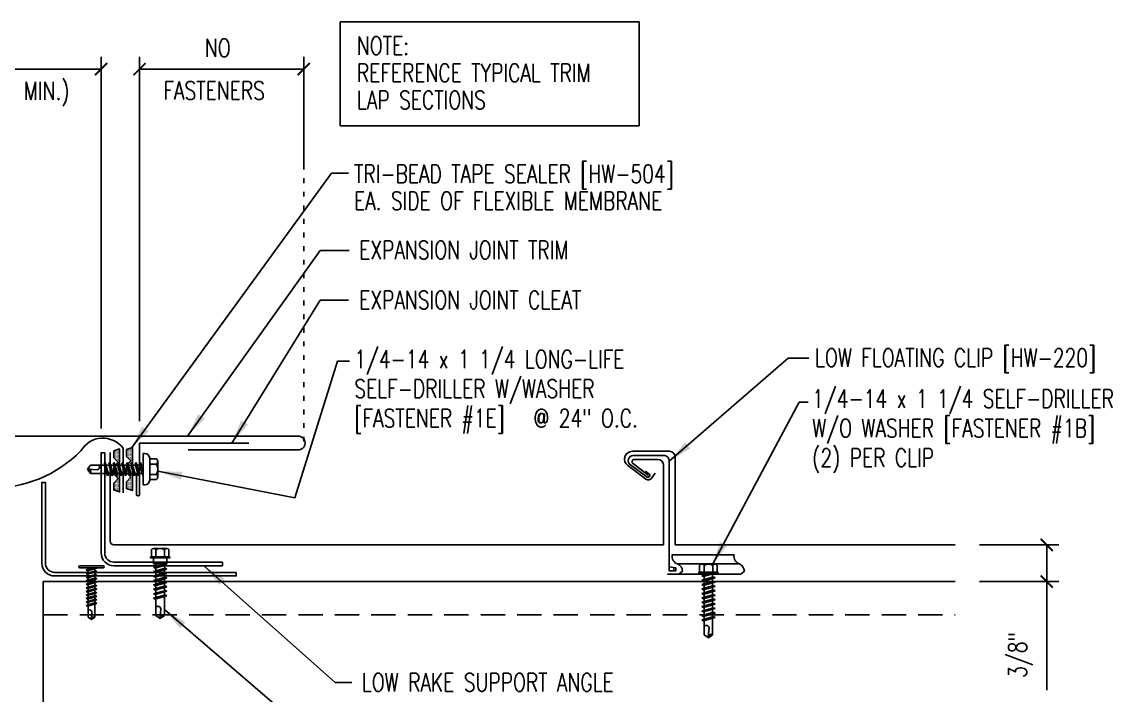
# Model space of a CAD drawing. Header units: inches. Extents: x 4.5 to 45.7, y 8.5 to 31.1.
# Drawn here: x 23.22 to 45.65, y 17.27 to 31.13 of the extents above; entities that cross this region are included whole.
import ezdxf

# ---------------------------------------------------------------- set-up
doc = ezdxf.new("R2010")
doc.units = ezdxf.units.IN
doc.header["$MEASUREMENT"] = 0
doc.linetypes.add('ACAD_ISO07W100', pattern=[3, 0, -3])
doc.linetypes.add('HIDDEN', pattern=[0.375, 0.25, -0.125])
for name, color, linetype in [('clip', 5, 'Continuous'), ('DIM', 2, 'Continuous'), ('FASTENER', 9, 'Continuous'), ('MEMBRANE', 7, 'Continuous'), ('PANEL', 11, 'Continuous'), ('STLA', 10, 'Continuous'), ('TAPE', 8, 'Continuous'), ('TEXT', 2, 'Continuous'), ('TRIM', 6, 'Continuous')]:
    doc.layers.add(name, color=color, linetype=linetype)
doc.styles.add('TEXT1', font='ROMANS.shx', dxfattribs={"width": 0.75, "height": 0.375})
doc.dimstyles.new('DETAIL$0', dxfattribs={"dimscale": 4, "dimtxt": 0.375, "dimasz": 0.0625, "dimexe": 0.0625, "dimexo": 0.125, "dimgap": 0.0625, "dimtad": 1, "dimdec": 4, "dimzin": 3, "dimdsep": 46, "dimlunit": 4, "dimtxsty": 'TEXT1', "dimblk": 'ARCHTICK', "dimcen": 0.0625, "dimclrd": 7, "dimclre": 7, "dimclrt": 2, "dimadec": 0, "dimazin": 0, "dimtfac": 0.59375, "dimtdec": 4, "dimtmove": 0, "dimatfit": 3, "dimfxl": 0, "dimfrac": 2, "dimtolj": 1, "dimtzin": 3, "dimarcsym": 0})
doc.dimstyles.new('DETAIL$7', dxfattribs={"dimscale": 4, "dimtxt": 0.375, "dimasz": 0.125, "dimexe": 0.0625, "dimexo": 0.125, "dimgap": 0.0625, "dimtad": 1, "dimdec": 4, "dimzin": 3, "dimdsep": 46, "dimlunit": 4, "dimtxsty": 'TEXT1', "dimblk": 'ARCHTICK', "dimcen": 0.0625, "dimclrd": 7, "dimclre": 7, "dimclrt": 2, "dimadec": 0, "dimazin": 0, "dimtfac": 0.59375, "dimtdec": 4, "dimtmove": 2, "dimatfit": 3, "dimfxl": 0, "dimfrac": 2, "dimtolj": 1, "dimtzin": 3, "dimarcsym": 0})

# ---------------------------------------------------------------- blocks, each defined once
blk = doc.blocks.new('FD-F1e')
at = {"layer": 'TEXT', "style": 'TEXT1', "width": 0.75}
for s, p in [('1/4-14 x 1 1/4 LONG-LIFE', (0.0047, -0.0408)), ('SELF-DRILLER W/WASHER', (0.0047, -0.1926)), ('[FASTENER #1E]', (0.0047, -0.3444))]:
    blk.add_text(s, height=0.09375, dxfattribs=at).set_placement(p)
blk.add_attdef('(QUANTITY)', (0.9263, -0.3444), '', height=0.0938, dxfattribs=at)
at = {"layer": 'TEXT', "style": 'TEXT1', "flags": 1}
for tag, p in [('Color', (0.0245, -0.5337)), ('Calc', (0.0245, -0.5337)), ('Opt1', (0.0245, -0.5337)), ('Opt2', (0.0245, -0.5337)), ('Opt3', (0.0245, -0.5337)), ('Description', (0.0245, -0.5337)), ('Multiple', (0.0245, -0.5337)), ('Part', (0.0245, -0.5337)), ('Spare1', (0.0245, -0.7212)), ('Spare2', (0.0245, -0.7212)), ('Spare3', (0.0245, -0.7212)), ('Spare4', (0.0245, -0.7212)), ('Spare5', (0.0245, -0.7212)), ('Spare6', (0.0245, -0.7212)), ('Spare7', (0.0245, -0.7212)), ('Spare8', (0.0245, -0.7212)), ('Spare9', (0.0245, -0.7212)), ('Spare10', (0.0245, -0.7212))]:
    blk.add_attdef(tag, p, '', height=0.0938, dxfattribs=at)
blk = doc.blocks.new('*X3')
at = {"color": 0}
for p, q in [((-0.434, 0.135), (-0.434, 0.135)), ((-0.434, 0.123), (-0.434, 0.123)), ((-0.422, 0.141), (-0.422, 0.141)), ((-0.422, 0.129), (-0.422, 0.129)), ((-0.422, 0.117), (-0.422, 0.117)), ((-0.422, 0.105), (-0.422, 0.105)), ((-0.422, 0.094), (-0.422, 0.094)), ((-0.422, 0.082), (-0.422, 0.082)), ((-0.41, 0.135), (-0.41, 0.135)), ((-0.41, 0.123), (-0.41, 0.123)), ((-0.41, 0.111), (-0.41, 0.111)), ((-0.41, 0.1), (-0.41, 0.1)), ((-0.41, 0.088), (-0.41, 0.088)), ((-0.41, 0.076), (-0.41, 0.076)), ((-0.41, 0.064), (-0.41, 0.064)), ((-0.41, 0.053), (-0.41, 0.053)), ((-0.41, 0.041), (-0.41, 0.041)), ((-0.398, 0.141), (-0.398, 0.141)), ((-0.398, 0.129), (-0.398, 0.129)), ((-0.398, 0.117), (-0.398, 0.117)), ((-0.398, 0.105), (-0.398, 0.105)), ((-0.398, 0.094), (-0.398, 0.094)), ((-0.398, 0.082), (-0.398, 0.082)), ((-0.398, 0.07), (-0.398, 0.07)), ((-0.398, 0.059), (-0.398, 0.059)), ((-0.398, 0.047), (-0.398, 0.047)), ((-0.398, 0.035), (-0.398, 0.035)), ((-0.398, 0.023), (-0.398, 0.023)), ((-0.387, 0.135), (-0.387, 0.135)), ((-0.387, 0.123), (-0.387, 0.123)), ((-0.387, 0.111), (-0.387, 0.111)), ((-0.387, 0.1), (-0.387, 0.1)), ((-0.387, 0.088), (-0.387, 0.088)), ((-0.387, 0.076), (-0.387, 0.076)), ((-0.387, 0.064), (-0.387, 0.064)), ((-0.387, 0.053), (-0.387, 0.053)), ((-0.387, 0.041), (-0.387, 0.041)), ((-0.387, 0.029), (-0.387, 0.029)), ((-0.375, 0.141), (-0.375, 0.141)), ((-0.375, 0.129), (-0.375, 0.129)), ((-0.375, 0.117), (-0.375, 0.117)), ((-0.375, 0.105), (-0.375, 0.105)), ((-0.375, 0.094), (-0.375, 0.094)), ((-0.375, 0.082), (-0.375, 0.082)), ((-0.375, 0.07), (-0.375, 0.07)), ((-0.375, 0.059), (-0.375, 0.059)), ((-0.375, 0.047), (-0.375, 0.047)), ((-0.375, 0.035), (-0.375, 0.035)), ((-0.375, 0.023), (-0.375, 0.023)), ((-0.363, 0.135), (-0.363, 0.135)), ((-0.363, 0.123), (-0.363, 0.123)), ((-0.363, 0.111), (-0.363, 0.111)), ((-0.363, 0.1), (-0.363, 0.1)), ((-0.363, 0.088), (-0.363, 0.088)), ((-0.363, 0.076), (-0.363, 0.076)), ((-0.363, 0.064), (-0.363, 0.064)), ((-0.363, 0.053), (-0.363, 0.053)), ((-0.363, 0.041), (-0.363, 0.041)), ((-0.363, 0.029), (-0.363, 0.029)), ((-0.352, 0.141), (-0.352, 0.141)), ((-0.352, 0.129), (-0.352, 0.129)), ((-0.352, 0.117), (-0.352, 0.117)), ((-0.352, 0.105), (-0.352, 0.105)), ((-0.352, 0.094), (-0.352, 0.094)), ((-0.352, 0.082), (-0.352, 0.082)), ((-0.352, 0.07), (-0.352, 0.07)), ((-0.352, 0.059), (-0.352, 0.059)), ((-0.352, 0.047), (-0.352, 0.047)), ((-0.352, 0.035), (-0.352, 0.035)), ((-0.352, 0.023), (-0.352, 0.023)), ((-0.34, 0.135), (-0.34, 0.135)), ((-0.34, 0.123), (-0.34, 0.123)), ((-0.34, 0.111), (-0.34, 0.111)), ((-0.34, 0.1), (-0.34, 0.1)), ((-0.34, 0.088), (-0.34, 0.088)), ((-0.34, 0.076), (-0.34, 0.076)), ((-0.34, 0.064), (-0.34, 0.064)), ((-0.34, 0.053), (-0.34, 0.053)), ((-0.34, 0.041), (-0.34, 0.041)), ((-0.34, 0.029), (-0.34, 0.029)), ((-0.328, 0.141), (-0.328, 0.141)), ((-0.328, 0.129), (-0.328, 0.129)), ((-0.328, 0.117), (-0.328, 0.117)), ((-0.328, 0.105), (-0.328, 0.105)), ((-0.328, 0.094), (-0.328, 0.094)), ((-0.328, 0.082), (-0.328, 0.082)), ((-0.328, 0.07), (-0.328, 0.07)), ((-0.328, 0.059), (-0.328, 0.059)), ((-0.328, 0.047), (-0.328, 0.047)), ((-0.328, 0.035), (-0.328, 0.035)), ((-0.328, 0.023), (-0.328, 0.023)), ((-0.316, 0.135), (-0.316, 0.135)), ((-0.316, 0.123), (-0.316, 0.123)), ((-0.316, 0.111), (-0.316, 0.111)), ((-0.316, 0.1), (-0.316, 0.1)), ((-0.316, 0.088), (-0.316, 0.088)), ((-0.316, 0.076), (-0.316, 0.076)), ((-0.316, 0.064), (-0.316, 0.064)), ((-0.316, 0.053), (-0.316, 0.053)), ((-0.316, 0.041), (-0.316, 0.041)), ((-0.316, 0.029), (-0.316, 0.029)), ((-0.305, 0.141), (-0.305, 0.141)), ((-0.305, 0.129), (-0.305, 0.129)), ((-0.305, 0.117), (-0.305, 0.117)), ((-0.305, 0.105), (-0.305, 0.105)), ((-0.305, 0.094), (-0.305, 0.094)), ((-0.305, 0.082), (-0.305, 0.082)), ((-0.305, 0.07), (-0.305, 0.07)), ((-0.305, 0.059), (-0.305, 0.059)), ((-0.305, 0.047), (-0.305, 0.047)), ((-0.305, 0.035), (-0.305, 0.035)), ((-0.305, 0.023), (-0.305, 0.023)), ((-0.293, 0.135), (-0.293, 0.135)), ((-0.293, 0.123), (-0.293, 0.123)), ((-0.293, 0.111), (-0.293, 0.111)), ((-0.293, 0.1), (-0.293, 0.1)), ((-0.293, 0.088), (-0.293, 0.088)), ((-0.293, 0.076), (-0.293, 0.076)), ((-0.293, 0.064), (-0.293, 0.064)), ((-0.293, 0.053), (-0.293, 0.053)), ((-0.293, 0.041), (-0.293, 0.041)), ((-0.293, 0.029), (-0.293, 0.029)), ((-0.281, 0.141), (-0.281, 0.141)), ((-0.281, 0.129), (-0.281, 0.129)), ((-0.281, 0.117), (-0.281, 0.117)), ((-0.281, 0.105), (-0.281, 0.105)), ((-0.281, 0.094), (-0.281, 0.094)), ((-0.281, 0.082), (-0.281, 0.082)), ((-0.281, 0.07), (-0.281, 0.07)), ((-0.281, 0.059), (-0.281, 0.059)), ((-0.281, 0.047), (-0.281, 0.047)), ((-0.281, 0.035), (-0.281, 0.035)), ((-0.281, 0.023), (-0.281, 0.023)), ((-0.27, 0.135), (-0.27, 0.135)), ((-0.27, 0.123), (-0.27, 0.123)), ((-0.27, 0.111), (-0.27, 0.111)), ((-0.27, 0.1), (-0.27, 0.1)), ((-0.27, 0.088), (-0.27, 0.088)), ((-0.27, 0.076), (-0.27, 0.076)), ((-0.27, 0.064), (-0.27, 0.064)), ((-0.27, 0.053), (-0.27, 0.053)), ((-0.27, 0.041), (-0.27, 0.041)), ((-0.27, 0.029), (-0.27, 0.029)), ((-0.258, 0.141), (-0.258, 0.141)), ((-0.258, 0.129), (-0.258, 0.129)), ((-0.258, 0.117), (-0.258, 0.117)), ((-0.258, 0.105), (-0.258, 0.105)), ((-0.258, 0.094), (-0.258, 0.094)), ((-0.258, 0.082), (-0.258, 0.082)), ((-0.258, 0.07), (-0.258, 0.07)), ((-0.258, 0.059), (-0.258, 0.059)), ((-0.258, 0.047), (-0.258, 0.047)), ((-0.258, 0.035), (-0.258, 0.035)), ((-0.258, 0.023), (-0.258, 0.023)), ((-0.246, 0.135), (-0.246, 0.135)), ((-0.246, 0.123), (-0.246, 0.123)), ((-0.246, 0.111), (-0.246, 0.111)), ((-0.246, 0.1), (-0.246, 0.1)), ((-0.246, 0.088), (-0.246, 0.088)), ((-0.246, 0.076), (-0.246, 0.076)), ((-0.246, 0.064), (-0.246, 0.064)), ((-0.246, 0.053), (-0.246, 0.053)), ((-0.246, 0.041), (-0.246, 0.041)), ((-0.234, 0.141), (-0.234, 0.141)), ((-0.234, 0.129), (-0.234, 0.129)), ((-0.234, 0.117), (-0.234, 0.117)), ((-0.234, 0.105), (-0.234, 0.105)), ((-0.234, 0.094), (-0.234, 0.094)), ((-0.234, 0.082), (-0.234, 0.082)), ((-0.234, 0.07), (-0.234, 0.07)), ((-0.234, 0.059), (-0.234, 0.059)), ((-0.234, 0.047), (-0.234, 0.047)), ((-0.223, 0.135), (-0.223, 0.135)), ((-0.223, 0.123), (-0.223, 0.123)), ((-0.223, 0.111), (-0.223, 0.111)), ((-0.223, 0.1), (-0.223, 0.1)), ((-0.223, 0.088), (-0.223, 0.088)), ((-0.223, 0.076), (-0.223, 0.076)), ((-0.223, 0.064), (-0.223, 0.064)), ((-0.211, 0.141), (-0.211, 0.141)), ((-0.211, 0.129), (-0.211, 0.129)), ((-0.211, 0.117), (-0.211, 0.117)), ((-0.211, 0.105), (-0.211, 0.105)), ((-0.211, 0.094), (-0.211, 0.094)), ((-0.211, 0.082), (-0.211, 0.082)), ((-0.211, 0.07), (-0.211, 0.07)), ((-0.199, 0.135), (-0.199, 0.135)), ((-0.199, 0.123), (-0.199, 0.123)), ((-0.199, 0.111), (-0.199, 0.111)), ((-0.199, 0.1), (-0.199, 0.1)), ((-0.199, 0.088), (-0.199, 0.088)), ((-0.188, 0.141), (-0.188, 0.141)), ((-0.188, 0.129), (-0.188, 0.129)), ((-0.188, 0.117), (-0.188, 0.117)), ((-0.188, 0.105), (-0.188, 0.105)), ((-0.188, 0.094), (-0.188, 0.094)), ((-0.176, 0.135), (-0.176, 0.135)), ((-0.176, 0.123), (-0.176, 0.123)), ((-0.176, 0.111), (-0.176, 0.111)), ((-0.164, 0.141), (-0.164, 0.141)), ((-0.164, 0.129), (-0.164, 0.129)), ((-0.164, 0.117), (-0.164, 0.117)), ((-0.164, 0.105), (-0.164, 0.105)), ((-0.152, 0.135), (-0.152, 0.135)), ((-0.152, 0.123), (-0.152, 0.123)), ((-0.152, 0.111), (-0.152, 0.111)), ((-0.152, 0.1), (-0.152, 0.1)), ((-0.141, 0.141), (-0.141, 0.141)), ((-0.141, 0.129), (-0.141, 0.129)), ((-0.141, 0.117), (-0.141, 0.117)), ((-0.141, 0.105), (-0.141, 0.105)), ((-0.141, 0.094), (-0.141, 0.094)), ((-0.141, 0.082), (-0.141, 0.082)), ((-0.129, 0.135), (-0.129, 0.135)), ((-0.129, 0.123), (-0.129, 0.123)), ((-0.129, 0.111), (-0.129, 0.111)), ((-0.129, 0.1), (-0.129, 0.1)), ((-0.129, 0.088), (-0.129, 0.088)), ((-0.129, 0.076), (-0.129, 0.076)), ((-0.117, 0.141), (-0.117, 0.141)), ((-0.117, 0.129), (-0.117, 0.129)), ((-0.117, 0.117), (-0.117, 0.117)), ((-0.117, 0.105), (-0.117, 0.105)), ((-0.117, 0.094), (-0.117, 0.094)), ((-0.117, 0.082), (-0.117, 0.082)), ((-0.117, 0.07), (-0.117, 0.07)), ((-0.117, 0.059), (-0.117, 0.059)), ((-0.105, 0.135), (-0.105, 0.135)), ((-0.105, 0.123), (-0.105, 0.123)), ((-0.105, 0.111), (-0.105, 0.111)), ((-0.105, 0.1), (-0.105, 0.1)), ((-0.105, 0.088), (-0.105, 0.088)), ((-0.105, 0.076), (-0.105, 0.076)), ((-0.105, 0.064), (-0.105, 0.064)), ((-0.105, 0.053), (-0.105, 0.053)), ((-0.094, 0.141), (-0.094, 0.141)), ((-0.094, 0.129), (-0.094, 0.129)), ((-0.094, 0.117), (-0.094, 0.117)), ((-0.094, 0.105), (-0.094, 0.105)), ((-0.094, 0.094), (-0.094, 0.094)), ((-0.094, 0.082), (-0.094, 0.082)), ((-0.094, 0.07), (-0.094, 0.07)), ((-0.094, 0.059), (-0.094, 0.059)), ((-0.094, 0.047), (-0.094, 0.047)), ((-0.094, 0.035), (-0.094, 0.035)), ((-0.082, 0.135), (-0.082, 0.135)), ((-0.082, 0.123), (-0.082, 0.123)), ((-0.082, 0.111), (-0.082, 0.111)), ((-0.082, 0.1), (-0.082, 0.1)), ((-0.082, 0.088), (-0.082, 0.088)), ((-0.082, 0.076), (-0.082, 0.076)), ((-0.082, 0.064), (-0.082, 0.064)), ((-0.082, 0.053), (-0.082, 0.053)), ((-0.082, 0.041), (-0.082, 0.041)), ((-0.082, 0.029), (-0.082, 0.029)), ((-0.07, 0.141), (-0.07, 0.141)), ((-0.07, 0.129), (-0.07, 0.129)), ((-0.07, 0.117), (-0.07, 0.117)), ((-0.07, 0.105), (-0.07, 0.105)), ((-0.07, 0.094), (-0.07, 0.094)), ((-0.07, 0.082), (-0.07, 0.082)), ((-0.07, 0.07), (-0.07, 0.07)), ((-0.07, 0.059), (-0.07, 0.059)), ((-0.07, 0.047), (-0.07, 0.047)), ((-0.07, 0.035), (-0.07, 0.035)), ((-0.07, 0.023), (-0.07, 0.023)), ((-0.059, 0.135), (-0.059, 0.135)), ((-0.059, 0.123), (-0.059, 0.123)), ((-0.059, 0.111), (-0.059, 0.111)), ((-0.059, 0.1), (-0.059, 0.1)), ((-0.059, 0.088), (-0.059, 0.088)), ((-0.059, 0.076), (-0.059, 0.076)), ((-0.059, 0.064), (-0.059, 0.064)), ((-0.059, 0.053), (-0.059, 0.053)), ((-0.059, 0.041), (-0.059, 0.041)), ((-0.059, 0.029), (-0.059, 0.029)), ((-0.047, 0.141), (-0.047, 0.141)), ((-0.047, 0.129), (-0.047, 0.129)), ((-0.047, 0.117), (-0.047, 0.117)), ((-0.047, 0.105), (-0.047, 0.105)), ((-0.047, 0.094), (-0.047, 0.094)), ((-0.047, 0.082), (-0.047, 0.082)), ((-0.047, 0.07), (-0.047, 0.07)), ((-0.047, 0.059), (-0.047, 0.059)), ((-0.047, 0.047), (-0.047, 0.047)), ((-0.047, 0.035), (-0.047, 0.035)), ((-0.047, 0.023), (-0.047, 0.023)), ((-0.035, 0.135), (-0.035, 0.135)), ((-0.035, 0.123), (-0.035, 0.123)), ((-0.035, 0.111), (-0.035, 0.111)), ((-0.035, 0.1), (-0.035, 0.1)), ((-0.035, 0.088), (-0.035, 0.088)), ((-0.035, 0.076), (-0.035, 0.076)), ((-0.035, 0.064), (-0.035, 0.064)), ((-0.035, 0.053), (-0.035, 0.053)), ((-0.035, 0.041), (-0.035, 0.041)), ((-0.035, 0.029), (-0.035, 0.029)), ((-0.023, 0.141), (-0.023, 0.141)), ((-0.023, 0.129), (-0.023, 0.129)), ((-0.023, 0.117), (-0.023, 0.117)), ((-0.023, 0.105), (-0.023, 0.105)), ((-0.023, 0.094), (-0.023, 0.094)), ((-0.023, 0.082), (-0.023, 0.082)), ((-0.023, 0.07), (-0.023, 0.07)), ((-0.023, 0.059), (-0.023, 0.059)), ((-0.023, 0.047), (-0.023, 0.047)), ((-0.023, 0.035), (-0.023, 0.035)), ((-0.023, 0.023), (-0.023, 0.023)), ((-0.012, 0.135), (-0.012, 0.135)), ((-0.012, 0.123), (-0.012, 0.123)), ((-0.012, 0.111), (-0.012, 0.111)), ((-0.012, 0.1), (-0.012, 0.1)), ((-0.012, 0.088), (-0.012, 0.088)), ((-0.012, 0.076), (-0.012, 0.076)), ((-0.012, 0.064), (-0.012, 0.064)), ((-0.012, 0.053), (-0.012, 0.053)), ((-0.012, 0.041), (-0.012, 0.041)), ((-0.012, 0.029), (-0.012, 0.029)), ((0, 0.141), (0, 0.141)), ((0, 0.129), (0, 0.129)), ((0, 0.117), (0, 0.117)), ((0, 0.105), (0, 0.105)), ((0, 0.094), (0, 0.094)), ((0, 0.082), (0, 0.082)), ((0, 0.07), (0, 0.07)), ((0, 0.059), (0, 0.059)), ((0, 0.047), (0, 0.047)), ((0, 0.035), (0, 0.035)), ((0, 0.023), (0, 0.023)), ((0.012, 0.135), (0.012, 0.135)), ((0.012, 0.123), (0.012, 0.123)), ((0.012, 0.111), (0.012, 0.111)), ((0.012, 0.1), (0.012, 0.1)), ((0.012, 0.088), (0.012, 0.088)), ((0.012, 0.076), (0.012, 0.076)), ((0.012, 0.064), (0.012, 0.064)), ((0.012, 0.053), (0.012, 0.053)), ((0.012, 0.041), (0.012, 0.041)), ((0.012, 0.029), (0.012, 0.029)), ((0.023, 0.141), (0.023, 0.141)), ((0.023, 0.129), (0.023, 0.129)), ((0.023, 0.117), (0.023, 0.117)), ((0.023, 0.105), (0.023, 0.105)), ((0.023, 0.094), (0.023, 0.094)), ((0.023, 0.082), (0.023, 0.082)), ((0.023, 0.07), (0.023, 0.07)), ((0.023, 0.059), (0.023, 0.059)), ((0.023, 0.047), (0.023, 0.047)), ((0.023, 0.035), (0.023, 0.035)), ((0.023, 0.023), (0.023, 0.023)), ((0.035, 0.135), (0.035, 0.135)), ((0.035, 0.123), (0.035, 0.123)), ((0.035, 0.111), (0.035, 0.111)), ((0.035, 0.1), (0.035, 0.1)), ((0.035, 0.088), (0.035, 0.088)), ((0.035, 0.076), (0.035, 0.076)), ((0.035, 0.064), (0.035, 0.064)), ((0.035, 0.053), (0.035, 0.053)), ((0.035, 0.041), (0.035, 0.041)), ((0.035, 0.029), (0.035, 0.029)), ((0.047, 0.141), (0.047, 0.141)), ((0.047, 0.129), (0.047, 0.129)), ((0.047, 0.117), (0.047, 0.117)), ((0.047, 0.105), (0.047, 0.105)), ((0.047, 0.094), (0.047, 0.094)), ((0.047, 0.082), (0.047, 0.082)), ((0.047, 0.07), (0.047, 0.07)), ((0.047, 0.059), (0.047, 0.059)), ((0.047, 0.047), (0.047, 0.047)), ((0.047, 0.035), (0.047, 0.035)), ((0.047, 0.023), (0.047, 0.023)), ((0.059, 0.135), (0.059, 0.135)), ((0.059, 0.123), (0.059, 0.123)), ((0.059, 0.111), (0.059, 0.111)), ((0.059, 0.1), (0.059, 0.1)), ((0.059, 0.088), (0.059, 0.088)), ((0.059, 0.076), (0.059, 0.076)), ((0.059, 0.064), (0.059, 0.064)), ((0.059, 0.053), (0.059, 0.053)), ((0.059, 0.041), (0.059, 0.041)), ((0.059, 0.029), (0.059, 0.029)), ((0.07, 0.141), (0.07, 0.141)), ((0.07, 0.129), (0.07, 0.129)), ((0.07, 0.117), (0.07, 0.117)), ((0.07, 0.105), (0.07, 0.105)), ((0.07, 0.094), (0.07, 0.094)), ((0.07, 0.082), (0.07, 0.082)), ((0.07, 0.07), (0.07, 0.07)), ((0.07, 0.059), (0.07, 0.059)), ((0.07, 0.047), (0.07, 0.047)), ((0.07, 0.035), (0.07, 0.035)), ((0.07, 0.023), (0.07, 0.023)), ((0.082, 0.135), (0.082, 0.135)), ((0.082, 0.123), (0.082, 0.123)), ((0.082, 0.111), (0.082, 0.111)), ((0.082, 0.1), (0.082, 0.1)), ((0.082, 0.088), (0.082, 0.088)), ((0.082, 0.076), (0.082, 0.076)), ((0.082, 0.064), (0.082, 0.064)), ((0.082, 0.053), (0.082, 0.053)), ((0.082, 0.041), (0.082, 0.041)), ((0.082, 0.029), (0.082, 0.029)), ((0.094, 0.141), (0.094, 0.141)), ((0.094, 0.129), (0.094, 0.129)), ((0.094, 0.117), (0.094, 0.117)), ((0.094, 0.105), (0.094, 0.105)), ((0.094, 0.094), (0.094, 0.094)), ((0.094, 0.082), (0.094, 0.082)), ((0.094, 0.07), (0.094, 0.07)), ((0.094, 0.059), (0.094, 0.059)), ((0.094, 0.047), (0.094, 0.047)), ((0.094, 0.035), (0.094, 0.035)), ((0.105, 0.135), (0.105, 0.135)), ((0.105, 0.123), (0.105, 0.123)), ((0.105, 0.111), (0.105, 0.111)), ((0.105, 0.1), (0.105, 0.1)), ((0.105, 0.088), (0.105, 0.088)), ((0.105, 0.076), (0.105, 0.076)), ((0.105, 0.064), (0.105, 0.064)), ((0.105, 0.053), (0.105, 0.053)), ((0.117, 0.141), (0.117, 0.141)), ((0.117, 0.129), (0.117, 0.129)), ((0.117, 0.117), (0.117, 0.117)), ((0.117, 0.105), (0.117, 0.105)), ((0.117, 0.094), (0.117, 0.094)), ((0.117, 0.082), (0.117, 0.082)), ((0.117, 0.07), (0.117, 0.07)), ((0.117, 0.059), (0.117, 0.059)), ((0.129, 0.135), (0.129, 0.135)), ((0.129, 0.123), (0.129, 0.123)), ((0.129, 0.111), (0.129, 0.111)), ((0.129, 0.1), (0.129, 0.1)), ((0.129, 0.088), (0.129, 0.088)), ((0.129, 0.076), (0.129, 0.076)), ((0.141, 0.141), (0.141, 0.141)), ((0.141, 0.129), (0.141, 0.129)), ((0.141, 0.117), (0.141, 0.117)), ((0.141, 0.105), (0.141, 0.105)), ((0.141, 0.094), (0.141, 0.094)), ((0.141, 0.082), (0.141, 0.082)), ((0.152, 0.135), (0.152, 0.135)), ((0.152, 0.123), (0.152, 0.123)), ((0.152, 0.111), (0.152, 0.111)), ((0.152, 0.1), (0.152, 0.1)), ((0.164, 0.141), (0.164, 0.141)), ((0.164, 0.129), (0.164, 0.129)), ((0.164, 0.117), (0.164, 0.117)), ((0.164, 0.105), (0.164, 0.105)), ((0.176, 0.135), (0.176, 0.135)), ((0.176, 0.123), (0.176, 0.123)), ((0.176, 0.111), (0.176, 0.111)), ((0.188, 0.141), (0.188, 0.141)), ((0.188, 0.129), (0.188, 0.129)), ((0.188, 0.117), (0.188, 0.117)), ((0.188, 0.105), (0.188, 0.105)), ((0.188, 0.094), (0.188, 0.094)), ((0.199, 0.135), (0.199, 0.135)), ((0.199, 0.123), (0.199, 0.123)), ((0.199, 0.111), (0.199, 0.111)), ((0.199, 0.1), (0.199, 0.1)), ((0.199, 0.088), (0.199, 0.088)), ((0.211, 0.141), (0.211, 0.141)), ((0.211, 0.129), (0.211, 0.129)), ((0.211, 0.117), (0.211, 0.117)), ((0.211, 0.105), (0.211, 0.105)), ((0.211, 0.094), (0.211, 0.094)), ((0.211, 0.082), (0.211, 0.082)), ((0.211, 0.07), (0.211, 0.07)), ((0.223, 0.135), (0.223, 0.135)), ((0.223, 0.123), (0.223, 0.123)), ((0.223, 0.111), (0.223, 0.111)), ((0.223, 0.1), (0.223, 0.1)), ((0.223, 0.088), (0.223, 0.088)), ((0.223, 0.076), (0.223, 0.076)), ((0.223, 0.064), (0.223, 0.064)), ((0.234, 0.141), (0.234, 0.141)), ((0.234, 0.129), (0.234, 0.129)), ((0.234, 0.117), (0.234, 0.117)), ((0.234, 0.105), (0.234, 0.105)), ((0.234, 0.094), (0.234, 0.094)), ((0.234, 0.082), (0.234, 0.082)), ((0.234, 0.07), (0.234, 0.07)), ((0.234, 0.059), (0.234, 0.059)), ((0.234, 0.047), (0.234, 0.047)), ((0.246, 0.135), (0.246, 0.135)), ((0.246, 0.123), (0.246, 0.123)), ((0.246, 0.111), (0.246, 0.111)), ((0.246, 0.1), (0.246, 0.1)), ((0.246, 0.088), (0.246, 0.088)), ((0.246, 0.076), (0.246, 0.076)), ((0.246, 0.064), (0.246, 0.064)), ((0.246, 0.053), (0.246, 0.053)), ((0.246, 0.041), (0.246, 0.041)), ((0.258, 0.141), (0.258, 0.141)), ((0.258, 0.129), (0.258, 0.129)), ((0.258, 0.117), (0.258, 0.117)), ((0.258, 0.105), (0.258, 0.105)), ((0.258, 0.094), (0.258, 0.094)), ((0.258, 0.082), (0.258, 0.082)), ((0.258, 0.07), (0.258, 0.07)), ((0.258, 0.059), (0.258, 0.059)), ((0.258, 0.047), (0.258, 0.047)), ((0.258, 0.035), (0.258, 0.035)), ((0.258, 0.023), (0.258, 0.023)), ((0.27, 0.135), (0.27, 0.135)), ((0.27, 0.123), (0.27, 0.123)), ((0.27, 0.111), (0.27, 0.111)), ((0.27, 0.1), (0.27, 0.1)), ((0.27, 0.088), (0.27, 0.088)), ((0.27, 0.076), (0.27, 0.076)), ((0.27, 0.064), (0.27, 0.064)), ((0.27, 0.053), (0.27, 0.053)), ((0.27, 0.041), (0.27, 0.041)), ((0.27, 0.029), (0.27, 0.029)), ((0.281, 0.141), (0.281, 0.141)), ((0.281, 0.129), (0.281, 0.129)), ((0.281, 0.117), (0.281, 0.117)), ((0.281, 0.105), (0.281, 0.105)), ((0.281, 0.094), (0.281, 0.094)), ((0.281, 0.082), (0.281, 0.082)), ((0.281, 0.07), (0.281, 0.07)), ((0.281, 0.059), (0.281, 0.059)), ((0.281, 0.047), (0.281, 0.047)), ((0.281, 0.035), (0.281, 0.035)), ((0.281, 0.023), (0.281, 0.023)), ((0.293, 0.135), (0.293, 0.135)), ((0.293, 0.123), (0.293, 0.123)), ((0.293, 0.111), (0.293, 0.111)), ((0.293, 0.1), (0.293, 0.1)), ((0.293, 0.088), (0.293, 0.088)), ((0.293, 0.076), (0.293, 0.076)), ((0.293, 0.064), (0.293, 0.064)), ((0.293, 0.053), (0.293, 0.053)), ((0.293, 0.041), (0.293, 0.041)), ((0.293, 0.029), (0.293, 0.029)), ((0.305, 0.141), (0.305, 0.141)), ((0.305, 0.129), (0.305, 0.129)), ((0.305, 0.117), (0.305, 0.117)), ((0.305, 0.105), (0.305, 0.105)), ((0.305, 0.094), (0.305, 0.094)), ((0.305, 0.082), (0.305, 0.082)), ((0.305, 0.07), (0.305, 0.07)), ((0.305, 0.059), (0.305, 0.059)), ((0.305, 0.047), (0.305, 0.047)), ((0.305, 0.035), (0.305, 0.035)), ((0.305, 0.023), (0.305, 0.023)), ((0.316, 0.135), (0.316, 0.135)), ((0.316, 0.123), (0.316, 0.123)), ((0.316, 0.111), (0.316, 0.111)), ((0.316, 0.1), (0.316, 0.1)), ((0.316, 0.088), (0.316, 0.088)), ((0.316, 0.076), (0.316, 0.076)), ((0.316, 0.064), (0.316, 0.064)), ((0.316, 0.053), (0.316, 0.053)), ((0.316, 0.041), (0.316, 0.041)), ((0.316, 0.029), (0.316, 0.029)), ((0.328, 0.141), (0.328, 0.141)), ((0.328, 0.129), (0.328, 0.129)), ((0.328, 0.117), (0.328, 0.117)), ((0.328, 0.105), (0.328, 0.105)), ((0.328, 0.094), (0.328, 0.094)), ((0.328, 0.082), (0.328, 0.082)), ((0.328, 0.07), (0.328, 0.07)), ((0.328, 0.059), (0.328, 0.059)), ((0.328, 0.047), (0.328, 0.047)), ((0.328, 0.035), (0.328, 0.035)), ((0.328, 0.023), (0.328, 0.023)), ((0.34, 0.135), (0.34, 0.135)), ((0.34, 0.123), (0.34, 0.123)), ((0.34, 0.111), (0.34, 0.111)), ((0.34, 0.1), (0.34, 0.1)), ((0.34, 0.088), (0.34, 0.088)), ((0.34, 0.076), (0.34, 0.076)), ((0.34, 0.064), (0.34, 0.064)), ((0.34, 0.053), (0.34, 0.053)), ((0.34, 0.041), (0.34, 0.041)), ((0.34, 0.029), (0.34, 0.029)), ((0.352, 0.141), (0.352, 0.141)), ((0.352, 0.129), (0.352, 0.129)), ((0.352, 0.117), (0.352, 0.117)), ((0.352, 0.105), (0.352, 0.105)), ((0.352, 0.094), (0.352, 0.094)), ((0.352, 0.082), (0.352, 0.082)), ((0.352, 0.07), (0.352, 0.07)), ((0.352, 0.059), (0.352, 0.059)), ((0.352, 0.047), (0.352, 0.047)), ((0.352, 0.035), (0.352, 0.035)), ((0.352, 0.023), (0.352, 0.023)), ((0.363, 0.135), (0.363, 0.135)), ((0.363, 0.123), (0.363, 0.123)), ((0.363, 0.111), (0.363, 0.111)), ((0.363, 0.1), (0.363, 0.1)), ((0.363, 0.088), (0.363, 0.088)), ((0.363, 0.076), (0.363, 0.076)), ((0.363, 0.064), (0.363, 0.064)), ((0.363, 0.053), (0.363, 0.053)), ((0.363, 0.041), (0.363, 0.041)), ((0.363, 0.029), (0.363, 0.029)), ((0.375, 0.141), (0.375, 0.141)), ((0.375, 0.129), (0.375, 0.129)), ((0.375, 0.117), (0.375, 0.117)), ((0.375, 0.105), (0.375, 0.105)), ((0.375, 0.094), (0.375, 0.094)), ((0.375, 0.082), (0.375, 0.082)), ((0.375, 0.07), (0.375, 0.07)), ((0.375, 0.059), (0.375, 0.059)), ((0.375, 0.047), (0.375, 0.047)), ((0.375, 0.035), (0.375, 0.035)), ((0.375, 0.023), (0.375, 0.023)), ((0.387, 0.135), (0.387, 0.135)), ((0.387, 0.123), (0.387, 0.123)), ((0.387, 0.111), (0.387, 0.111)), ((0.387, 0.1), (0.387, 0.1)), ((0.387, 0.088), (0.387, 0.088)), ((0.387, 0.076), (0.387, 0.076)), ((0.387, 0.064), (0.387, 0.064)), ((0.387, 0.053), (0.387, 0.053)), ((0.387, 0.041), (0.387, 0.041)), ((0.387, 0.029), (0.387, 0.029)), ((0.398, 0.141), (0.398, 0.141)), ((0.398, 0.129), (0.398, 0.129)), ((0.398, 0.117), (0.398, 0.117)), ((0.398, 0.105), (0.398, 0.105)), ((0.398, 0.094), (0.398, 0.094)), ((0.398, 0.082), (0.398, 0.082)), ((0.398, 0.07), (0.398, 0.07)), ((0.398, 0.059), (0.398, 0.059)), ((0.398, 0.047), (0.398, 0.047)), ((0.398, 0.035), (0.398, 0.035)), ((0.398, 0.023), (0.398, 0.023)), ((0.41, 0.135), (0.41, 0.135)), ((0.41, 0.123), (0.41, 0.123)), ((0.41, 0.111), (0.41, 0.111)), ((0.41, 0.1), (0.41, 0.1)), ((0.41, 0.088), (0.41, 0.088)), ((0.41, 0.076), (0.41, 0.076)), ((0.41, 0.064), (0.41, 0.064)), ((0.41, 0.053), (0.41, 0.053)), ((0.41, 0.041), (0.41, 0.041)), ((0.422, 0.141), (0.422, 0.141)), ((0.422, 0.129), (0.422, 0.129)), ((0.422, 0.117), (0.422, 0.117)), ((0.422, 0.105), (0.422, 0.105)), ((0.422, 0.094), (0.422, 0.094)), ((0.422, 0.082), (0.422, 0.082)), ((0.434, 0.135), (0.434, 0.135)), ((0.434, 0.123), (0.434, 0.123))]:
    blk.add_line(p, q, dxfattribs=at)
blk = doc.blocks.new('MB_DBTAP')
at = {"layer": 'TAPE', "color": 9}
blk.add_lwpolyline([(-0.403, 0.018), (-0.442, 0.141), (0.442, 0.141), (0.403, 0.018), (0.26, 0.018), (0.17, 0.109), (0.079, 0.018), (0, 0.018), (-0.079, 0.018), (-0.17, 0.109), (-0.26, 0.018)], close=True, dxfattribs=at)
at = {"layer": 'TAPE', "color": 251}
blk.add_blockref('*X3', (0, 0), dxfattribs=at)
blk = doc.blocks.new('MB_DW3')
at = {"layer": 'FASTENER'}
for p, q in [((-0.215, 0.305), (-0.215, 0.171)), ((-0.161, 0.337), (0.161, 0.337)), ((-0.107, 0.305), (-0.107, 0.171)), ((0.107, 0.305), (0.107, 0.171)), ((0.215, 0.305), (0.215, 0.171)), ((-0.324, 0.071), (-0.324, 0.037)), ((-0.324, 0.037), (0.324, 0.037)), ((-0.224, 0.171), (0.215, 0.171)), ((-0.139, -0.016), (0.046, 0.037)), ((-0.104, -0.036), (0.139, 0.033)), ((-0.086, 0.037), (0.086, 0.037)), ((-0.086, 0.037), (-0.086, -0.001)), ((0.086, 0.037), (0.133, 0.037)), ((0.086, 0.018), (0.086, -0.042)), ((0.139, 0.033), (0.133, 0.037)), ((0.324, 0.071), (0.324, 0.037)), ((-0.104, -0.036), (-0.139, -0.016)), ((-0.139, -0.107), (0.104, -0.038)), ((-0.104, -0.127), (-0.139, -0.107)), ((-0.139, -0.198), (0.104, -0.128)), ((-0.104, -0.218), (-0.139, -0.198)), ((-0.139, -0.289), (0.104, -0.219)), ((-0.104, -0.127), (0.139, -0.058)), ((-0.104, -0.218), (0.139, -0.149)), ((-0.086, -0.031), (-0.086, -0.092)), ((-0.086, -0.122), (-0.086, -0.183)), ((-0.086, -0.213), (-0.086, -0.274)), ((0.086, -0.073), (0.086, -0.133)), ((0.086, -0.164), (0.086, -0.224)), ((0.139, -0.058), (0.104, -0.038)), ((0.139, -0.149), (0.104, -0.128)), ((0.139, -0.239), (0.104, -0.219)), ((-0.104, -0.309), (-0.139, -0.289)), ((-0.139, -0.38), (0.104, -0.31)), ((-0.104, -0.4), (-0.139, -0.38)), ((-0.139, -0.47), (0.104, -0.401)), ((-0.104, -0.309), (0.139, -0.239)), ((-0.104, -0.4), (0.139, -0.33)), ((-0.104, -0.491), (0.139, -0.421)), ((-0.086, -0.304), (-0.086, -0.364)), ((-0.086, -0.395), (-0.086, -0.455)), ((0.086, -0.255), (0.086, -0.315)), ((0.086, -0.345), (0.086, -0.406)), ((0.086, -0.436), (0.086, -0.497)), ((0.139, -0.33), (0.104, -0.31)), ((0.139, -0.421), (0.104, -0.401)), ((-0.104, -0.491), (-0.139, -0.47)), ((-0.139, -0.561), (0.104, -0.492)), ((-0.104, -0.581), (-0.139, -0.561)), ((-0.139, -0.652), (0.104, -0.583)), ((-0.104, -0.672), (-0.139, -0.652)), ((-0.104, -0.581), (0.139, -0.512)), ((-0.104, -0.672), (0.139, -0.603)), ((-0.086, -0.486), (-0.086, -0.546)), ((-0.086, -0.577), (-0.086, -0.637)), ((-0.086, -0.667), (-0.086, -0.728)), ((0.086, -0.527), (0.086, -0.588)), ((0.086, -0.618), (0.086, -0.679)), ((0.139, -0.512), (0.104, -0.492)), ((0.139, -0.603), (0.104, -0.583)), ((-0.139, -0.743), (0.104, -0.674)), ((-0.104, -0.763), (-0.139, -0.743)), ((-0.104, -0.763), (0.139, -0.694)), ((-0.086, -0.758), (-0.086, -1.05)), ((0.086, -0.709), (0.086, -1.05)), ((0.139, -0.694), (0.104, -0.674)), ((0, -1.111), (-0.086, -1.05)), ((-0.002, -1.095), (0.014, -0.909)), ((0, -1.111), (0.086, -1.05))]:
    blk.add_line(p, q, dxfattribs=at)
for centre, radius, start, end in [((-0.161, 0.274), 0.0628, 29.8754, 150.1246), ((0, 0.141), 0.196, 56.9974, 123.0026), ((0.161, 0.274), 0.0628, 29.8754, 150.1246), ((-0.224, 0.071), 0.1, 90, 180), ((0.224, 0.071), 0.1, 0, 90), ((-0.046, -0.921), 0.0615, 11.1445, 130.906), ((0.054, -1.097), 0.0563, 55.4585, 194.8454)]:
    blk.add_arc(centre, radius, start, end, dxfattribs=at)
blk = doc.blocks.new('MB_DO5')
for p, q in [((-0.193, 0.018), (0.193, 0.018)), ((-0.193, 0), (0.193, 0)), ((-0.181, 0.167), (-0.181, 0.018)), ((-0.181, 0.018), (0.181, 0.018)), ((-0.135, 0.193), (0.135, 0.193)), ((-0.089, 0.167), (-0.089, 0.018)), ((0.089, 0.167), (0.089, 0.018)), ((0.181, 0.167), (0.181, 0.018)), ((-0.139, 0), (-0.139, -0.123)), ((-0.139, -0.123), (0.139, -0.123)), ((-0.139, -0.194), (0.104, -0.124)), ((-0.104, -0.214), (-0.139, -0.194)), ((-0.139, -0.285), (0.104, -0.215)), ((-0.104, -0.214), (0.139, -0.145)), ((-0.086, -0.123), (-0.086, -0.179)), ((-0.086, -0.209), (-0.086, -0.27)), ((0.086, -0.16), (0.086, -0.22)), ((0.139, -0.145), (0.104, -0.124)), ((0.139, -0.235), (0.104, -0.215)), ((0.139, -0.123), (0.139, 0)), ((-0.104, -0.305), (-0.139, -0.285)), ((-0.139, -0.376), (0.104, -0.306)), ((-0.104, -0.396), (-0.139, -0.376)), ((-0.139, -0.466), (0.104, -0.397)), ((-0.104, -0.305), (0.139, -0.235)), ((-0.104, -0.396), (0.139, -0.326)), ((-0.104, -0.487), (0.139, -0.417)), ((-0.086, -0.3), (-0.086, -0.36)), ((-0.086, -0.391), (-0.086, -0.451)), ((0.086, -0.251), (0.086, -0.311)), ((0.086, -0.341), (0.086, -0.402)), ((0.086, -0.432), (0.086, -0.493)), ((0.139, -0.326), (0.104, -0.306)), ((0.139, -0.417), (0.104, -0.397)), ((-0.104, -0.487), (-0.139, -0.466)), ((-0.139, -0.557), (0.104, -0.488)), ((-0.104, -0.577), (-0.139, -0.557)), ((-0.139, -0.648), (0.104, -0.579)), ((-0.104, -0.668), (-0.139, -0.648)), ((-0.139, -0.739), (0.104, -0.67)), ((-0.104, -0.577), (0.139, -0.508)), ((-0.104, -0.668), (0.139, -0.599)), ((-0.086, -0.482), (-0.086, -0.542)), ((-0.086, -0.572), (-0.086, -0.633)), ((-0.086, -0.663), (-0.086, -0.724)), ((0.086, -0.523), (0.086, -0.584)), ((0.086, -0.614), (0.086, -0.675)), ((0.139, -0.508), (0.104, -0.488)), ((0.139, -0.599), (0.104, -0.579)), ((0.139, -0.69), (0.104, -0.67)), ((-0.104, -0.759), (-0.139, -0.739)), ((-0.139, -0.83), (0.104, -0.761)), ((-0.104, -0.85), (-0.139, -0.83)), ((-0.104, -0.759), (0.139, -0.69)), ((-0.104, -0.85), (0.139, -0.781)), ((-0.086, -0.754), (-0.086, -0.815)), ((-0.086, -0.845), (-0.086, -1.189)), ((0.086, -0.705), (0.086, -0.766)), ((0.086, -0.796), (0.086, -1.189)), ((0.139, -0.781), (0.104, -0.761)), ((-0.002, -1.234), (0.014, -1.048)), ((0, -1.25), (-0.086, -1.189)), ((0, -1.25), (0.086, -1.189))]:
    blk.add_line(p, q)
for centre, radius, start, end in [((-0.193, 0.009), 0.00894, 90, 270), ((-0.135, 0.141), 0.0527, 29.8754, 150.1246), ((0, 0.029), 0.164, 56.9974, 123.0026), ((0.135, 0.141), 0.0527, 29.8754, 150.1246), ((0.193, 0.009), 0.00894, 270, 90), ((-0.046, -1.06), 0.0615, 11.1445, 130.906), ((0.054, -1.236), 0.0563, 55.4585, 194.8454)]:
    blk.add_arc(centre, radius, start, end)
blk = doc.blocks.new('_ArchTick')
at = {"color": 0, "linetype": 'ByBlock', "const_width": 0.15}
blk.add_lwpolyline([(-0.5, -0.5), (0.5, 0.5)], dxfattribs=at)
blk = doc.blocks.new('*D12')
at = {"layer": 'DEFPOINTS', "color": 0}
for p in [(24.853, 30.157), (20.471, 22.263), (24.853, 22.263)]:
    blk.add_point(p, dxfattribs=at)
at = {"layer": 'DIM', "color": 7, "lineweight": -2}
for p, q in [((20.471, 22.763), (20.471, 30.407)), ((24.853, 22.763), (24.853, 30.407)), ((20.471, 30.157), (24.853, 30.157))]:
    blk.add_line(p, q, dxfattribs=at)
at = {"layer": 'DIM', "color": 7, "lineweight": -2, "xscale": 0.25, "yscale": 0.25, "zscale": 0.25, "rotation": 180}
blk.add_blockref('_ArchTick', (20.471, 30.157), dxfattribs=at)
at = {"layer": 'DIM', "color": 7, "lineweight": -2, "xscale": 0.25, "yscale": 0.25, "zscale": 0.25}
blk.add_blockref('_ArchTick', (24.853, 30.157), dxfattribs=at)
at = {"layer": 'DIM', "color": 2, "insert": (22.662, 30.595), "char_height": 0.375, "attachment_point": 5, "style": 'TEXT1'}
blk.add_mtext('\\A1;DIM.', dxfattribs=at)
blk = doc.blocks.new('sd5')
at = {"layer": 'FASTENER'}
for p, q in [((-0.24, 0.082), (0.24, 0.082)), ((-0.24, 0.037), (0.24, 0.037)), ((-0.111, -0.005), (0.037, 0.037)), ((-0.083, -0.021), (0.111, 0.034)), ((-0.069, 0.037), (0.069, 0.037)), ((-0.069, 0.037), (-0.069, 0.007)), ((0.069, 0.037), (0.106, 0.037)), ((0.069, 0.022), (0.069, -0.027)), ((0.111, 0.034), (0.106, 0.037)), ((-0.083, -0.021), (-0.111, -0.005)), ((-0.111, -0.078), (0.083, -0.023)), ((-0.083, -0.094), (-0.111, -0.078)), ((-0.111, -0.151), (0.083, -0.095)), ((-0.083, -0.167), (-0.111, -0.151)), ((-0.111, -0.224), (0.083, -0.168)), ((-0.083, -0.24), (-0.111, -0.224)), ((-0.083, -0.094), (0.111, -0.039)), ((-0.083, -0.167), (0.111, -0.111)), ((-0.083, -0.24), (0.111, -0.184)), ((-0.069, -0.018), (-0.069, -0.066)), ((-0.069, -0.09), (-0.069, -0.139)), ((-0.069, -0.163), (-0.069, -0.211)), ((0.069, -0.051), (0.069, -0.099)), ((0.069, -0.124), (0.069, -0.172)), ((0.069, -0.196), (0.069, -0.245)), ((0.111, -0.039), (0.083, -0.023)), ((0.111, -0.111), (0.083, -0.095)), ((0.111, -0.184), (0.083, -0.168)), ((-0.111, -0.296), (0.083, -0.241)), ((-0.083, -0.312), (-0.111, -0.296)), ((-0.111, -0.369), (0.083, -0.314)), ((-0.083, -0.385), (-0.111, -0.369)), ((-0.111, -0.442), (0.083, -0.386)), ((-0.083, -0.458), (-0.111, -0.442)), ((-0.083, -0.312), (0.111, -0.257)), ((-0.083, -0.385), (0.111, -0.33)), ((-0.083, -0.458), (0.111, -0.402)), ((-0.069, -0.236), (-0.069, -0.284)), ((-0.069, -0.308), (-0.069, -0.357)), ((-0.069, -0.381), (-0.069, -0.43)), ((0.069, -0.269), (0.069, -0.317)), ((0.069, -0.342), (0.069, -0.39)), ((0.069, -0.414), (0.069, -0.463)), ((0.111, -0.257), (0.083, -0.241)), ((0.111, -0.33), (0.083, -0.314)), ((0.111, -0.402), (0.083, -0.386)), ((-0.111, -0.514), (0.083, -0.459)), ((-0.083, -0.53), (-0.111, -0.514)), ((-0.111, -0.587), (0.083, -0.532)), ((-0.083, -0.603), (-0.111, -0.587)), ((-0.111, -0.66), (0.083, -0.604)), ((-0.083, -0.676), (-0.111, -0.66)), ((-0.083, -0.53), (0.111, -0.475)), ((-0.083, -0.603), (0.111, -0.548)), ((-0.083, -0.676), (0.111, -0.62)), ((-0.069, -0.454), (-0.069, -0.502)), ((-0.069, -0.527), (-0.069, -0.575)), ((-0.069, -0.599), (-0.069, -0.648)), ((-0.069, -0.672), (-0.069, -0.72)), ((0.069, -0.487), (0.069, -0.536)), ((0.069, -0.56), (0.069, -0.608)), ((0.069, -0.633), (0.069, -0.681)), ((0.111, -0.475), (0.083, -0.459)), ((0.111, -0.548), (0.083, -0.532)), ((0.111, -0.62), (0.083, -0.604)), ((-0.111, -0.733), (0.083, -0.677)), ((-0.083, -0.749), (-0.111, -0.733)), ((-0.083, -0.749), (0.111, -0.693)), ((-0.069, -0.745), (-0.069, -0.978)), ((-0.001, -1.014), (0.011, -0.865)), ((0.069, -0.705), (0.069, -0.978)), ((0.111, -0.693), (0.083, -0.677)), ((0, -1.027), (-0.069, -0.978)), ((0, -1.027), (0.069, -0.978))]:
    blk.add_line(p, q, dxfattribs=at)
for centre, radius, start, end in [((-0.238, 0.06), 0.0227, 94.6639, 265.3361), ((0.238, 0.06), 0.0227, 274.6639, 85.3361), ((-0.037, -0.875), 0.0492, 11.1445, 130.906), ((0.044, -1.015), 0.045, 55.4585, 194.8454)]:
    blk.add_arc(centre, radius, start, end, dxfattribs=at)
blk = doc.blocks.new('*D13')
at = {"layer": 'DEFPOINTS', "color": 0}
for p in [(42.426, 20.367), (42.426, 19.612), (44.306, 19.612)]:
    blk.add_point(p, dxfattribs=at)
at = {"layer": 'DIM', "color": 7, "lineweight": -2}
for p, q in [((42.926, 20.367), (44.556, 20.367)), ((44.306, 20.367), (44.306, 19.612)), ((42.926, 19.612), (44.556, 19.612)), ((44.306, 19.612), (44.306, 17.374))]:
    blk.add_line(p, q, dxfattribs=at)
at = {"layer": 'DIM', "color": 7, "lineweight": -2, "xscale": 0.25, "yscale": 0.25, "zscale": 0.25}
for p, rotation in [((44.306, 20.367), 90), ((44.306, 19.612), 270)]:
    blk.add_blockref('_ArchTick', p, dxfattribs=dict(at, rotation=rotation))
at = {"layer": 'DIM', "color": 2, "insert": (43.77, 18.1), "char_height": 0.375, "attachment_point": 5, "rotation": 90, "style": 'TEXT1'}
blk.add_mtext('\\A1;3/8"', dxfattribs=at)
blk = doc.blocks.new('sd21')
at = {"layer": 'FASTENER'}
for p, q in [((-0.193, 0.055), (0.193, 0.055)), ((-0.193, 0.037), (0.193, 0.037)), ((-0.181, 0.194), (-0.181, 0.055)), ((-0.181, 0.055), (0.181, 0.055)), ((-0.139, -0.016), (0.046, 0.037)), ((-0.135, 0.22), (0.135, 0.22)), ((-0.104, -0.036), (0.139, 0.033)), ((-0.089, 0.194), (-0.089, 0.055)), ((-0.086, 0.037), (0.086, 0.037)), ((-0.086, 0.037), (-0.086, -0.001)), ((0.086, 0.037), (0.133, 0.037)), ((0.086, 0.018), (0.086, -0.042)), ((0.089, 0.194), (0.089, 0.055)), ((0.139, 0.033), (0.133, 0.037)), ((0.181, 0.194), (0.181, 0.055)), ((-0.104, -0.036), (-0.139, -0.016)), ((-0.139, -0.107), (0.104, -0.038)), ((-0.104, -0.127), (-0.139, -0.107)), ((-0.139, -0.198), (0.104, -0.128)), ((-0.104, -0.218), (-0.139, -0.198)), ((-0.139, -0.289), (0.104, -0.219)), ((-0.104, -0.127), (0.139, -0.058)), ((-0.104, -0.218), (0.139, -0.149)), ((-0.086, -0.031), (-0.086, -0.092)), ((-0.086, -0.122), (-0.086, -0.183)), ((-0.086, -0.213), (-0.086, -0.274)), ((0.086, -0.073), (0.086, -0.133)), ((0.086, -0.164), (0.086, -0.224)), ((0.139, -0.058), (0.104, -0.038)), ((0.139, -0.149), (0.104, -0.128)), ((0.139, -0.239), (0.104, -0.219)), ((-0.104, -0.309), (-0.139, -0.289)), ((-0.139, -0.38), (0.104, -0.31)), ((-0.104, -0.4), (-0.139, -0.38)), ((-0.139, -0.47), (0.104, -0.401)), ((-0.104, -0.309), (0.139, -0.239)), ((-0.104, -0.4), (0.139, -0.33)), ((-0.104, -0.491), (0.139, -0.421)), ((-0.086, -0.304), (-0.086, -0.364)), ((-0.086, -0.395), (-0.086, -0.455)), ((0.086, -0.255), (0.086, -0.315)), ((0.086, -0.345), (0.086, -0.406)), ((0.086, -0.436), (0.086, -0.497)), ((0.139, -0.33), (0.104, -0.31)), ((0.139, -0.421), (0.104, -0.401)), ((-0.104, -0.491), (-0.139, -0.47)), ((-0.139, -0.561), (0.104, -0.492)), ((-0.104, -0.581), (-0.139, -0.561)), ((-0.139, -0.652), (0.104, -0.583)), ((-0.104, -0.672), (-0.139, -0.652)), ((-0.104, -0.581), (0.139, -0.512)), ((-0.104, -0.672), (0.139, -0.603)), ((-0.086, -0.486), (-0.086, -0.546)), ((-0.086, -0.577), (-0.086, -0.637)), ((-0.086, -0.667), (-0.086, -0.728)), ((0.086, -0.527), (0.086, -0.588)), ((0.086, -0.618), (0.086, -0.679)), ((0.139, -0.512), (0.104, -0.492)), ((0.139, -0.603), (0.104, -0.583)), ((-0.139, -0.743), (0.104, -0.674)), ((-0.104, -0.763), (-0.139, -0.743)), ((-0.139, -0.834), (0.104, -0.765)), ((-0.104, -0.854), (-0.139, -0.834)), ((-0.139, -0.925), (0.104, -0.856)), ((-0.104, -0.763), (0.139, -0.694)), ((-0.104, -0.854), (0.139, -0.785)), ((-0.104, -0.945), (0.139, -0.876)), ((-0.086, -0.758), (-0.086, -0.819)), ((-0.086, -0.849), (-0.086, -0.91)), ((0.086, -0.709), (0.086, -0.77)), ((0.086, -0.8), (0.086, -0.861)), ((0.086, -0.891), (0.086, -1.232)), ((0.139, -0.694), (0.104, -0.674)), ((0.139, -0.785), (0.104, -0.765)), ((0.139, -0.876), (0.104, -0.856)), ((-0.104, -0.945), (-0.139, -0.925)), ((-0.086, -0.94), (-0.086, -1.232)), ((-0.002, -1.277), (0.014, -1.091)), ((0, -1.293), (-0.086, -1.232)), ((0, -1.293), (0.086, -1.232))]:
    blk.add_line(p, q, dxfattribs=at)
for centre, radius, start, end in [((-0.193, 0.046), 0.00894, 90, 270), ((-0.135, 0.168), 0.0527, 29.8754, 150.1246), ((0, 0.056), 0.164, 56.9974, 123.0026), ((0.135, 0.168), 0.0527, 29.8754, 150.1246), ((0.193, 0.046), 0.00894, 270, 90), ((-0.046, -1.102), 0.0615, 11.1445, 130.906), ((0.054, -1.278), 0.0563, 55.4585, 194.8454)]:
    blk.add_arc(centre, radius, start, end, dxfattribs=at)
blk = doc.blocks.new('A$C30686E82')
for p, q in [((-2.715, 0.761), (3.437, 0.761)), ((-2.715, 0.761), (-2.715, -1.379)), ((3.437, 0.761), (3.437, -1.379)), ((-2.715, -1.379), (3.437, -1.379))]:
    blk.add_line(p, q)
at = {"layer": 'TEXT', "style": 'TEXT1', "width": 0.75}
for s, p in [('NOTE:', (-2.368, 0.081)), ('REFERENCE TYPICAL TRIM', (-2.368, -0.477)), ('LAP SECTIONS', (-2.368, -1.035))]:
    blk.add_text(s, height=0.375, dxfattribs=at).set_placement(p)

msp = doc.modelspace()

# ---------------------------------------------------------------- linework, layer by layer
at = {"ltscale": 2}
msp.add_line((29.71518, 24.14678), (29.9629, 24.14678), dxfattribs=at)
at = {"layer": 'clip'}
for p, q in [((36.709, 19.97235), (37.98284, 19.97235)), ((36.6369, 19.83233), (36.6369, 19.89821))]:
    msp.add_line(p, q, dxfattribs=at)
for points in [[(36.05509, 21.88173, 0.01657542), (36.12298, 21.83077, -0.88432327), (36.083, 21.75546), (35.7423, 22.01361, -0.70900725), (35.79513, 22.20443), (36.42473, 22.20443, -0.42933174), (36.54205, 22.08459), (36.54205, 19.83035), (36.67393, 19.83035), (36.67393, 19.89623), (36.54205, 19.9127)], [(36.73917, 19.75965), (36.81257, 19.82719, 0.29781286), (36.709, 19.97235, -0.34469622), (36.59896, 20.15814), (37.8728, 20.15814)], [(38.01301, 19.75965), (38.08641, 19.82719, 0.29781286), (37.98284, 19.97235, -0.34469622), (37.8728, 20.15814)]]:
    msp.add_lwpolyline(points, format="xyb", dxfattribs=at)
msp.add_lwpolyline([(38.01301, 19.75965), (36.50501, 19.75965)], dxfattribs=at)
at = {"layer": 'DIM', "color": 7}
for p, q in [((25.64313, 22.90863), (25.64313, 30.40446)), ((29.02148, 28.17172), (29.02148, 30.40446)), ((25.64313, 30.15446), (29.02148, 30.15446))]:
    msp.add_line(p, q, dxfattribs=at)
at = {"layer": 'MEMBRANE'}
msp.add_line((25.30662, 22.35276), (25.30662, 21.43305), dxfattribs=at)
for centre, radius, start, end in [((24.88928, 22.04172), 0.5205, 36.696864, 150.225681), ((22.60296, 24.11398), 2.5798, 223.337671, 315.325728)]:
    msp.add_arc(centre, radius, start, end, dxfattribs=at)
at = {"layer": 'PANEL'}
for p, q in [((25.03993, 20.4419), (25.03996, 22.26691)), ((35.78143, 22.29102), (36.54457, 22.29102)), ((36.02699, 21.74223), (35.6898, 21.99766)), ((36.11438, 21.79434), (35.80182, 22.03285)), ((35.82054, 22.1234), (36.30484, 22.1234)), ((36.42468, 22.00356), (36.42468, 20.36737)), ((36.66441, 22.17118), (36.66441, 20.36737)), ((36.24865, 21.8393), (36.16567, 21.72218)), ((36.42468, 20.36737), (25.11446, 20.36737)), ((36.66441, 20.36737), (42.42568, 20.36737))]:
    msp.add_line(p, q, dxfattribs=at)
for centre, radius, start, end in [((35.78143, 22.13003), 0.16099, 90, 235.307059), ((36.54457, 22.17118), 0.11984, 360, 90), ((35.8222, 22.07585), 0.04759, 91.991316, 244.643872), ((36.30484, 22.00356), 0.11984, 0, 90), ((36.10663, 21.80347), 0.10047, 217.559177, 305.98502), ((25.11446, 20.4419), 0.07453, 179.99979, 270)]:
    msp.add_arc(centre, radius, start, end, dxfattribs=at)
at = {"layer": 'STLA', "linetype": 'HIDDEN', "ltscale": 2}
msp.add_line((23.66156, 18.92269), (42.42568, 18.92269), dxfattribs=at)
at = {"layer": 'STLA'}
for points in [[(27.35256, 20.01153), (27.35256, 19.93683), (25.11476, 19.93683, -0.41421356), (24.85256, 20.19903), (24.85256, 22.2627), (24.92726, 22.2627), (24.92726, 20.19903, 0.41421356), (25.11476, 20.01153)], [(27.63312, 19.80012), (27.63312, 19.72542), (23.89532, 19.72542, -0.41421356), (23.63312, 19.98762), (23.63312, 21.65183), (23.70782, 21.65183), (23.70782, 19.98762, 0.41421356), (23.89532, 19.80012)]]:
    msp.add_lwpolyline(points, format="xyb", close=True, dxfattribs=at)
for points in [[(23.66156, 19.61213), (23.66156, 11.61213)], [(42.42568, 19.61213), (23.66156, 19.61213)]]:
    msp.add_lwpolyline(points, dxfattribs=at)
at = {"layer": 'TEXT', "linetype": 'ACAD_ISO07W100', "ltscale": 0.06}
msp.add_line((29.02148, 22.49133), (29.02148, 28.17172), dxfattribs=at)
at = {"layer": 'TRIM'}
for p, q in [((19.69148, 22.60095), (28.89313, 22.60095)), ((25.64313, 22.46058), (27.89313, 22.46058)), ((25.64313, 21.40278), (25.64313, 22.46058)), ((28.89313, 22.32022), (26.64313, 22.32022)), ((25.58063, 21.83153), (25.58063, 21.40278))]:
    msp.add_line(p, q, dxfattribs=at)
for centre, radius, start, end in [((28.90832, 22.46058), 0.14118, 263.826185, 96.173815), ((25.61188, 21.40278), 0.03125, 180, 0)]:
    msp.add_arc(centre, radius, start, end, dxfattribs=at)

# ---------------------------------------------------------------- block references
msp.add_blockref('A$C30686E82', (32.48334, 30.36768))
at = {"layer": 'DIM', "color": 7, "xscale": 0.25, "yscale": 0.25, "zscale": 0.25, "rotation": 180}
msp.add_blockref('_ArchTick', (25.64313, 30.15446), dxfattribs=at)
at = {"layer": 'DIM', "color": 7, "xscale": 0.25, "yscale": 0.25, "zscale": 0.25}
msp.add_blockref('_ArchTick', (29.02148, 30.15446), dxfattribs=at)
at = {"layer": 'DIM', "xscale": 4, "yscale": 4, "zscale": 4}
msp.add_blockref('FD-F1e', (30.04299, 24.16199), dxfattribs=at).add_auto_attribs({'(QUANTITY)': '@ 24" O.C.'})
at = {"layer": 'FASTENER', "rotation": 270}
msp.add_blockref('MB_DW3', (25.68145, 21.92259), dxfattribs=at)
at = {"layer": 'FASTENER'}
for name, p in [('MB_DO5', (26.06747, 20.10002)), ('sd21', (37.34643, 19.74744)), ('sd5', (24.65332, 19.85376))]:
    msp.add_blockref(name, p, dxfattribs=at)
at = {"layer": 'TAPE', "rotation": 269.9999999999995}
for p in [(25.09299, 21.89821), (25.35427, 21.92606)]:
    msp.add_blockref('MB_DBTAP', p, dxfattribs=at)

# ---------------------------------------------------------------- texts
at = {"layer": 'DIM', "color": 2, "insert": (27.25328, 30.59196), "char_height": 0.375, "attachment_point": 5, "style": 'TEXT1'}
msp.add_mtext('\\A1;NO', dxfattribs=at)
at = {"layer": 'TEXT', "style": 'TEXT1', "width": 0.75}
for s, p in [('(6" MAX./2" MIN.)', (20.70799, 29.52032)), ('FASTENERS', (26.13559, 29.52716)), ('TRI-BEAD TAPE SEALER [HW-504]', (30.05557, 27.81192)), ('EA. SIDE OF FLEXIBLE MEMBRANE', (30.05557, 27.2582)), ('EXPANSION JOINT TRIM', (30.16338, 26.24692)), ('EXPANSION JOINT CLEAT', (30.16338, 25.21678)), ('LOW FLOATING CLIP [HW-220]', (39.53863, 24.02934)), ('1/4-14 x 1 1/4 SELF-DRILLER', (39.48141, 23.18665)), ('W/O WASHER [FASTENER #1B]', (39.48141, 22.5795)), ('(2) PER CLIP', (39.48141, 21.97236)), ('LOW RAKE SUPPORT ANGLE', (30.21651, 17.34918))]:
    msp.add_text(s, height=0.375, dxfattribs=at).set_placement(p)

# ---------------------------------------------------------------- dimensions: what is measured, and where the dimension line sits
at = {"layer": 'DIM'}
dim = msp.add_linear_dim(base=(24.85256, 30.15741), p1=(20.47057, 22.2627), p2=(24.85256, 22.2627), text='DIM.', dimstyle='DETAIL$0', dxfattribs=at)
dim.commit()
dim.dimension.update_dxf_attribs({"geometry": '*D12', "text_midpoint": (22.66156, 30.59491)})
dim = msp.add_linear_dim(base=(44.30584, 19.61213), p1=(42.42568, 20.36737), p2=(42.42568, 19.61213), angle=90, text='3/8"', dimstyle='DETAIL$0', dxfattribs=at)
dim.commit()
dim.dimension.update_dxf_attribs({"geometry": '*D13', "text_midpoint": (44.30584, 18.09978), "dimtype": 160})

# ---------------------------------------------------------------- leaders
at = {"ltscale": 2}
for points in [[(25.46753, 22.34794), (29.59162, 28.01643), (29.93864, 28.01643)], [(26.62854, 22.60095), (29.35764, 26.42575), (29.95354, 26.42575)], [(27.54395, 22.46058), (29.35764, 25.40001), (29.93864, 25.40001)], [(26.01803, 21.88373), (28.83623, 21.33286), (29.71518, 24.14678)], [(36.54205, 22.08459), (38.98945, 24.20453), (39.4152, 24.20453)], [(37.42342, 19.94877), (39.2098, 23.30129), (39.40151, 23.30129)], [(26.96663, 19.93683), (29.67082, 17.53494), (30.00885, 17.53494)], [(26.15376, 19.03637), (29.63327, 16.05228), (30.00885, 16.05228)]]:
    msp.add_leader(points, dimstyle='DETAIL$7', dxfattribs=at)

doc.saveas('drawing.dxf')
